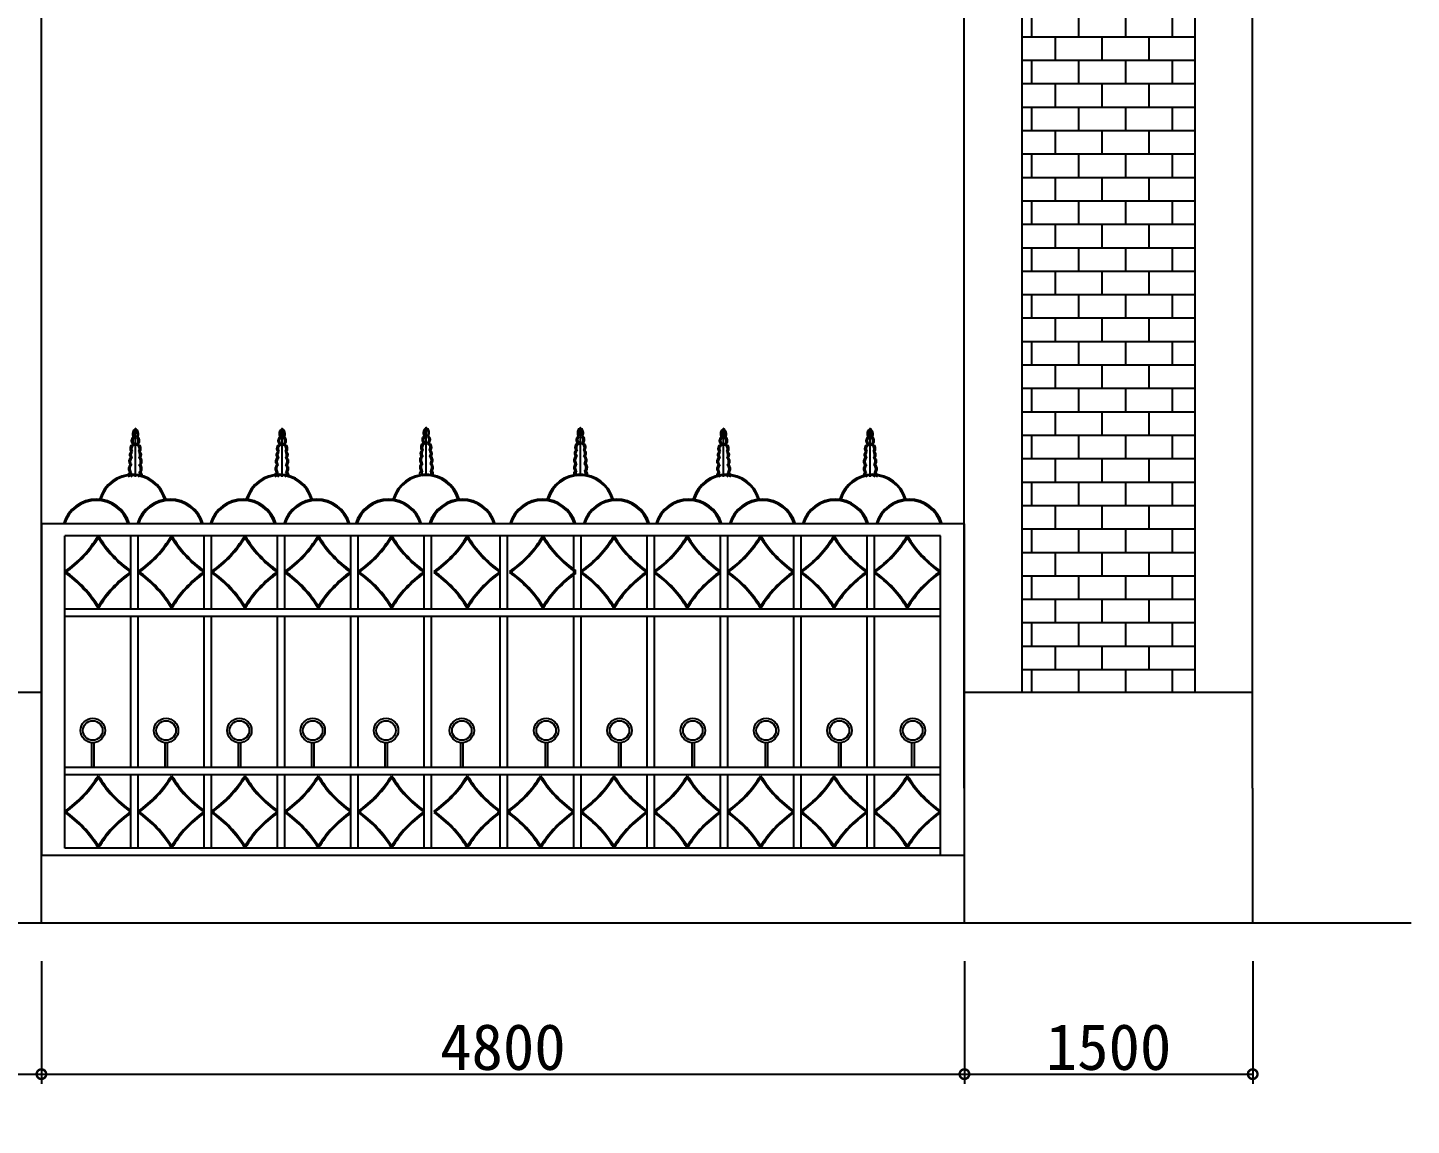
# Model space of a CAD drawing. Extents: x -1337 to 39675, y 27669 to 53445.
# Drawn here: x 32106 to 39303, y 29084 to 34794 of the extents above; entities that cross this region are included whole.
import ezdxf

# ---------------------------------------------------------------- set-up
doc = ezdxf.new("R2010")
doc.units = 0
doc.layers.get('0').update_dxf_attribs({"linetype": 'CONTINUOUS'})
doc.layers.get('DEFPOINTS').update_dxf_attribs({"linetype": 'CONTINUOUS'})
for name, color, linetype in [('LAYER1', 3, 'CONTINUOUS'), ('LAYER2', 4, 'CONTINUOUS'), ('植物', 92, 'CONTINUOUS')]:
    doc.layers.add(name, color=color, linetype=linetype)
doc.styles.get("Standard").update_dxf_attribs({"font": 'SimSun.ttf'})
doc.dimstyles.new('ISO-25', dxfattribs={"dimtxt": 240, "dimasz": 10, "dimexe": 1.25, "dimexo": 0.625, "dimgap": 20, "dimtad": 1, "dimdec": 0, "dimtxsty": 'STANDARD', "dimblk1": 'DOTSMALL', "dimblk2": 'DOTSMALL', "dimsah": 1, "dimcen": 2.5, "dimazin": 3, "dimtfac": 1, "dimtdec": 4, "dimtmove": 0, "dimatfit": 3, "dimtolj": 1, "dimtzin": 0})

# ---------------------------------------------------------------- blocks, each defined once
blk = doc.blocks.new('_DOTSMALL')
at = {"color": 0, "linetype": 'BYBLOCK', "const_width": 0.5}
blk.add_lwpolyline([(-0.0625, 0, 1), (0.0625, 0, 1)], format="xyb", close=True, dxfattribs=at)
blk = doc.blocks.new('*D75')
at = {"color": 0, "linetype": 'BYBLOCK'}
for p, q in [((31122.8, 29938.6), (31122.8, 29300.7)), ((32622.8, 29938.6), (32622.8, 29300.7)), ((31122.8, 29350.7), (32622.8, 29350.7))]:
    blk.add_line(p, q, dxfattribs=at)
at = {"layer": 'DEFPOINTS', "color": 0, "linetype": 'BYBLOCK'}
for p in [(31122.8, 30138.6), (32622.8, 30138.6), (32622.8, 29350.7)]:
    blk.add_point(p, dxfattribs=at)
at = {"color": 0, "linetype": 'BYBLOCK', "xscale": 100, "yscale": 100, "zscale": 100, "rotation": 180}
blk.add_blockref('_DOTSMALL', (31122.8, 29350.7), dxfattribs=at)
at = {"color": 0, "linetype": 'BYBLOCK', "xscale": 100, "yscale": 100, "zscale": 100}
blk.add_blockref('_DOTSMALL', (32622.8, 29350.7), dxfattribs=at)
at = {"color": 0, "linetype": 'BYBLOCK', "insert": (31872.8, 29490.7), "char_height": 240, "attachment_point": 5}
blk.add_mtext('\\A1;1500', dxfattribs=at)
blk = doc.blocks.new('*D76')
at = {"color": 0, "linetype": 'BYBLOCK'}
for p, q in [((32622.8, 29938.6), (32622.8, 29300.7)), ((37424.2, 29938.6), (37424.2, 29300.7)), ((32622.8, 29350.7), (37424.2, 29350.7))]:
    blk.add_line(p, q, dxfattribs=at)
at = {"layer": 'DEFPOINTS', "color": 0, "linetype": 'BYBLOCK'}
for p in [(32622.8, 30138.6), (37424.2, 30138.6), (37424.2, 29350.7)]:
    blk.add_point(p, dxfattribs=at)
at = {"color": 0, "linetype": 'BYBLOCK', "xscale": 100, "yscale": 100, "zscale": 100, "rotation": 180}
blk.add_blockref('_DOTSMALL', (32622.8, 29350.7), dxfattribs=at)
at = {"color": 0, "linetype": 'BYBLOCK', "xscale": 100, "yscale": 100, "zscale": 100}
blk.add_blockref('_DOTSMALL', (37424.2, 29350.7), dxfattribs=at)
at = {"color": 0, "linetype": 'BYBLOCK', "insert": (35023.5, 29490.7), "char_height": 240, "attachment_point": 5}
blk.add_mtext('\\A1;4800', dxfattribs=at)
blk = doc.blocks.new('*D77')
at = {"color": 0, "linetype": 'BYBLOCK'}
for p, q in [((37424.2, 29938.6), (37424.2, 29300.7)), ((38923.8, 29938.6), (38923.8, 29300.7)), ((37424.2, 29350.7), (38923.8, 29350.7))]:
    blk.add_line(p, q, dxfattribs=at)
at = {"layer": 'DEFPOINTS', "color": 0, "linetype": 'BYBLOCK'}
for p in [(37424.2, 30138.6), (38923.8, 30138.6), (38923.8, 29350.7)]:
    blk.add_point(p, dxfattribs=at)
at = {"color": 0, "linetype": 'BYBLOCK', "xscale": 100, "yscale": 100, "zscale": 100, "rotation": 180}
blk.add_blockref('_DOTSMALL', (37424.2, 29350.7), dxfattribs=at)
at = {"color": 0, "linetype": 'BYBLOCK', "xscale": 100, "yscale": 100, "zscale": 100}
blk.add_blockref('_DOTSMALL', (38923.8, 29350.7), dxfattribs=at)
at = {"color": 0, "linetype": 'BYBLOCK', "insert": (38174, 29490.7), "char_height": 240, "attachment_point": 5}
blk.add_mtext('\\A1;1500', dxfattribs=at)
blk = doc.blocks.new('*D80')
at = {"color": 0, "linetype": 'BYBLOCK'}
blk.add_line((28423.6, 41494.4), (32927.1, 47893.7), dxfattribs=at)
at = {"layer": 'DEFPOINTS', "color": 0, "linetype": 'BYBLOCK'}
for p in [(32927.1, 47893.7), (19690.3, 29084.5)]:
    blk.add_point(p, dxfattribs=at)
at = {"color": 0, "linetype": 'BYBLOCK', "xscale": 100, "yscale": 100, "zscale": 100, "rotation": 54.86444207391177}
blk.add_blockref('_DOTSMALL', (32927.1, 47893.7), dxfattribs=at)
at = {"color": 0, "linetype": 'BYBLOCK', "insert": (28606.9, 41998), "char_height": 240, "attachment_point": 5, "rotation": 54.86444}
blk.add_mtext('\\A1;R23000', dxfattribs=at)

msp = doc.modelspace()

# ---------------------------------------------------------------- hatches: boundary and pattern name
h = msp.add_hatch()
h.set_pattern_fill('AR-B816', color=8, scale=0.6, style=0)
h.set_pattern_definition([(180, (40133.6, 0), (0, 121.92), []), (90, (40133.6, 0), (121.92, 121.92), [121.92, -121.92])])
h.paths.add_polyline_path([(37278.3, 37642.7), (38177.9, 37642.7), (38177.9, 31338.6), (37278.3, 31338.6)])
h.paths.add_polyline_path([(37925.5, 34996.9), (37925.5, 36471.5), (37525.5, 36471.5), (37525.5, 34996.9)], flags=16)
h.paths.add_polyline_path([(37875.5, 35246.9), (37875.5, 36221.5), (37575.5, 36221.5), (37575.5, 35246.9)], flags=0)
h.paths.add_polyline_path([(37875.5, 35426.9), (37575.5, 35426.9), (37575.5, 36041.5), (37875.5, 36041.5)], flags=0)
h.paths.add_polyline_path([(37575.5, 36041.5), (37575.5, 36221.5), (37875.5, 36221.5), (37875.5, 36041.5)], flags=0)
h.paths.add_polyline_path([(37575.5, 35246.9), (37575.5, 35426.9), (37875.5, 35426.9), (37875.5, 35246.9)], flags=0)

# ---------------------------------------------------------------- linework, layer by layer
at = {"color": 2}
for p, q in [((32176.9, 30138.6), (32176.9, 38342.4)), ((36976.9, 30838.6), (36976.9, 38342.4)), ((38476.9, 30838.6), (38476.9, 38342.4)), ((36977, 32214.1), (36977, 30488.6)), ((30676.9, 31338.6), (32176.9, 31338.6)), ((36978.3, 31338.6), (38477.9, 31338.6)), ((36978.3, 30138.6), (36978.3, 30838.6)), ((38477.9, 30138.6), (38477.9, 30838.6)), ((36977, 30488.6), (32176.9, 30488.6))]:
    msp.add_line(p, q, dxfattribs=at)
at = {"color": 3}
for p, q in [((36977, 32214.1), (32176.9, 32214.1)), ((32176.9, 32214.1), (32176.9, 30488.6)), ((36854.4, 32150.5), (32299.5, 32150.5)), ((32299.5, 30526.7), (32299.5, 32150.5)), ((32642.8, 31769.1), (32642.8, 32150.5)), ((32680.9, 31769.1), (32680.9, 32150.5)), ((33024.2, 31769.1), (33024.2, 32150.5)), ((33062.4, 31769.1), (33062.4, 32150.5)), ((33405.6, 31769.1), (33405.6, 32150.5)), ((33443.8, 31769.1), (33443.8, 32150.5)), ((33787.1, 31769.1), (33787.1, 32150.5)), ((33825.2, 31769.1), (33825.2, 32150.5)), ((34168.5, 31769.1), (34168.5, 32150.5)), ((34206.6, 31769.1), (34206.6, 32150.5)), ((34562.7, 31769.1), (34562.7, 32150.5)), ((34600.8, 31769.1), (34600.8, 32150.5)), ((34947.2, 31769.1), (34947.2, 32150.5)), ((34985.4, 31769.1), (34985.4, 32150.5)), ((35328.7, 31769.1), (35328.7, 32150.5)), ((35366.8, 31769.1), (35366.8, 32150.5)), ((35710.1, 31769.1), (35710.1, 32150.5)), ((35748.2, 31769.1), (35748.2, 32150.5)), ((36091.5, 31769.1), (36091.5, 32150.5)), ((36129.7, 31769.1), (36129.7, 32150.5)), ((36473, 31769.1), (36473, 32150.5)), ((36511.1, 31769.1), (36511.1, 32150.5)), ((36854.4, 30488.6), (36854.4, 32150.5)), ((36854.4, 31769.1), (32299.5, 31769.1)), ((36854.4, 31731), (32299.5, 31731)), ((32642.8, 30946.3), (32642.8, 31731)), ((32680.9, 30946.3), (32680.9, 31731)), ((33024.2, 30946.3), (33024.2, 31731)), ((33062.4, 30946.3), (33062.4, 31731)), ((33405.6, 30946.3), (33405.6, 31731)), ((33443.8, 30946.3), (33443.8, 31731)), ((33787.1, 30946.3), (33787.1, 31731)), ((33825.2, 30946.3), (33825.2, 31731)), ((34168.5, 30946.3), (34168.5, 31731)), ((34206.6, 30946.3), (34206.6, 31731)), ((34562.7, 30946.3), (34562.7, 31731)), ((34600.8, 30946.3), (34600.8, 31731)), ((34947.2, 30946.3), (34947.2, 31731)), ((34985.4, 30946.3), (34985.4, 31731)), ((35328.7, 30946.3), (35328.7, 31731)), ((35366.8, 30946.3), (35366.8, 31731)), ((35710.1, 30946.3), (35710.1, 31731)), ((35748.2, 30946.3), (35748.2, 31731)), ((36091.5, 30946.3), (36091.5, 31731)), ((36129.7, 30946.3), (36129.7, 31731)), ((36473, 30946.3), (36473, 31731)), ((36511.1, 30946.3), (36511.1, 31731)), ((36854.4, 30946.3), (32299.5, 30946.3)), ((36854.4, 30908.2), (32299.5, 30908.2)), ((32642.8, 30526.7), (32642.8, 30908.2)), ((32680.9, 30526.7), (32680.9, 30908.2)), ((33024.2, 30526.7), (33024.2, 30908.2)), ((33062.4, 30526.7), (33062.4, 30908.2)), ((33405.6, 30526.7), (33405.6, 30908.2)), ((33443.8, 30526.7), (33443.8, 30908.2)), ((33787.1, 30526.7), (33787.1, 30908.2)), ((33825.2, 30526.7), (33825.2, 30908.2)), ((34168.5, 30526.7), (34168.5, 30908.2)), ((34206.6, 30526.7), (34206.6, 30908.2)), ((34562.7, 30526.7), (34562.7, 30908.2)), ((34600.8, 30526.7), (34600.8, 30908.2)), ((34947.2, 30526.7), (34947.2, 30908.2)), ((34985.4, 30526.7), (34985.4, 30908.2)), ((35328.7, 30526.7), (35328.7, 30908.2)), ((35366.8, 30526.7), (35366.8, 30908.2)), ((35710.1, 30526.7), (35710.1, 30908.2)), ((35748.2, 30526.7), (35748.2, 30908.2)), ((36091.5, 30526.7), (36091.5, 30908.2)), ((36129.7, 30526.7), (36129.7, 30908.2)), ((36473, 30526.7), (36473, 30908.2)), ((36511.1, 30526.7), (36511.1, 30908.2)), ((36854.4, 30526.7), (32299.5, 30526.7))]:
    msp.add_line(p, q, dxfattribs=at)
at = {"color": 6}
msp.add_line((-1336.7, 30138.6), (39303.1, 30138.6), dxfattribs=at)
at = {"layer": 'LAYER1'}
for p, q in [((36976.9, 30838.6), (36976.9, 38342.4)), ((36978.3, 30138.6), (38477.9, 30138.6))]:
    msp.add_line(p, q, dxfattribs=at)
at = {"layer": 'LAYER1', "color": 4}
for p, q in [((37278.3, 31338.6), (37278.3, 38342.4)), ((38177.9, 31338.6), (38177.9, 38342.4))]:
    msp.add_line(p, q, dxfattribs=at)
at = {"layer": 'LAYER2', "color": 9, "linetype": 'BYBLOCK'}
for p, q in [((32666.4, 32458.7), (32666.4, 32705.2)), ((33429.2, 32458.7), (33429.2, 32705.2)), ((34178.6, 32465.1), (34178.6, 32711.6)), ((34980.4, 32465.1), (34980.4, 32711.6)), ((35724.7, 32458.7), (35724.7, 32705.2)), ((36487.5, 32458.7), (36487.5, 32705.2)), ((32437.2, 31075), (32437.2, 30946.9)), ((32450, 31075), (32450, 30946.9)), ((32818.7, 31075), (32818.7, 30946.9)), ((32831.4, 31075), (32831.4, 30946.9)), ((33200.1, 31075), (33200.1, 30946.9)), ((33212.8, 31075), (33212.8, 30946.9)), ((33581.5, 31075), (33581.5, 30946.9)), ((33594.2, 31075), (33594.2, 30946.9)), ((33963, 31075), (33963, 30946.9)), ((33975.7, 31075), (33975.7, 30946.9)), ((34357.1, 31075), (34357.1, 30946.9)), ((34369.8, 31075), (34369.8, 30946.9)), ((34796.8, 31075), (34796.8, 30946.9)), ((34809.5, 31075), (34809.5, 30946.9)), ((35178.2, 31075), (35178.2, 30946.9)), ((35190.9, 31075), (35190.9, 30946.9)), ((35559.7, 31075), (35559.7, 30946.9)), ((35572.4, 31075), (35572.4, 30946.9)), ((35941.1, 31075), (35941.1, 30946.9)), ((35953.8, 31075), (35953.8, 30946.9)), ((36322.5, 31075), (36322.5, 30946.9)), ((36335.2, 31075), (36335.2, 30946.9)), ((36703.9, 31075), (36703.9, 30946.9)), ((36716.7, 31075), (36716.7, 30946.9))]:
    msp.add_line(p, q, dxfattribs=at)
for centre, radius in [((32444.2, 31138.4), 63.6), ((32444.2, 31138.4), 50.9), ((32825.6, 31138.4), 63.6), ((32825.6, 31138.4), 50.9), ((33207.1, 31138.4), 63.6), ((33207.1, 31138.4), 50.9), ((33588.5, 31138.4), 63.6), ((33588.5, 31138.4), 50.9), ((33969.9, 31138.4), 63.6), ((33969.9, 31138.4), 50.9), ((34364.1, 31138.4), 63.6), ((34364.1, 31138.4), 50.9), ((34802.6, 31138.4), 63.6), ((34802.6, 31138.4), 50.9), ((35184, 31138.4), 63.6), ((35184, 31138.4), 50.9), ((35565.4, 31138.4), 63.6), ((35565.4, 31138.4), 50.9), ((35946.8, 31138.4), 63.6), ((35946.8, 31138.4), 50.9), ((36328.3, 31138.4), 63.6), ((36328.3, 31138.4), 50.9), ((36709.7, 31138.4), 63.6), ((36709.7, 31138.4), 50.9)]:
    msp.add_circle(centre, radius, dxfattribs=at)
for centre, radius, start, end in [((32681.7, 32680.4), 31.3, 114.33289, 211.73114), ((32690, 32678.3), 35.5, 131.49641, 205.2128), ((32650.8, 32680.4), 31.3, 328.26886, 65.66711), ((32642.5, 32678.3), 35.5, 334.7872, 48.50359), ((33444.5, 32680.4), 31.3, 114.33289, 211.73114), ((33452.8, 32678.3), 35.5, 131.49641, 205.2128), ((33413.7, 32680.4), 31.3, 328.26886, 65.66711), ((33405.3, 32678.3), 35.5, 334.7872, 48.50359), ((34194.2, 32686.7), 31.3, 114.33289, 211.73114), ((34202.5, 32684.7), 35.5, 131.49641, 205.2128), ((34163.3, 32686.7), 31.3, 328.26886, 65.66711), ((34155, 32684.7), 35.5, 334.7872, 48.50359), ((34996, 32686.7), 31.3, 114.33289, 211.73114), ((35004.3, 32684.7), 35.5, 131.49641, 205.2128), ((34965.2, 32686.7), 31.3, 328.26886, 65.66711), ((34956.8, 32684.7), 35.5, 334.7872, 48.50359), ((35740.2, 32680.4), 31.3, 114.33289, 211.73114), ((35748.5, 32678.3), 35.5, 131.49641, 205.2128), ((35709.4, 32680.4), 31.3, 328.26886, 65.66711), ((35701.1, 32678.3), 35.5, 334.7872, 48.50359), ((36503.1, 32680.4), 31.3, 114.33289, 211.73114), ((36511.4, 32678.3), 35.5, 131.49641, 205.2128), ((36472.2, 32680.4), 31.3, 328.26886, 65.66711), ((36463.9, 32678.3), 35.5, 334.7872, 48.50359), ((32660.3, 32605.3), 22.5, 106.61569, 227.6078), ((32667.1, 32645), 22.4, 122.65516, 233.97324), ((32666.6, 32603.1), 21.2, 107.10027, 215.34684), ((32681.8, 32644.3), 30.1, 142.70706, 222.75119), ((32665.9, 32603.1), 21.2, 324.65316, 72.89973), ((32650.7, 32644.3), 30.1, 317.24881, 37.29294), ((32665.4, 32645), 22.4, 306.02676, 57.34484), ((32672.1, 32605.3), 22.5, 312.3922, 73.38431), ((33423.2, 32605.3), 22.5, 106.61569, 227.6078), ((33430, 32645), 22.4, 122.65516, 233.97324), ((33429.4, 32603.1), 21.2, 107.10027, 215.34684), ((33444.6, 32644.3), 30.1, 142.70706, 222.75119), ((33428.8, 32603.1), 21.2, 324.65316, 72.89973), ((33413.5, 32644.3), 30.1, 317.24881, 37.29294), ((33428.2, 32645), 22.4, 306.02676, 57.34484), ((33435, 32605.3), 22.5, 312.3922, 73.38431), ((34172.8, 32611.7), 22.5, 106.61569, 227.6078), ((34179.6, 32651.4), 22.4, 122.65516, 233.97324), ((34179.1, 32609.4), 21.2, 107.10027, 215.34684), ((34194.3, 32650.7), 30.1, 142.70706, 222.75119), ((34178.4, 32609.4), 21.2, 324.65316, 72.89973), ((34163.2, 32650.7), 30.1, 317.24881, 37.29294), ((34177.9, 32651.4), 22.4, 306.02676, 57.34484), ((34184.6, 32611.7), 22.5, 312.3922, 73.38431), ((34974.7, 32611.7), 22.5, 106.61569, 227.6078), ((34981.4, 32651.4), 22.4, 122.65516, 233.97324), ((34980.9, 32609.4), 21.2, 107.10027, 215.34684), ((34996.1, 32650.7), 30.1, 142.70706, 222.75119), ((34980.3, 32609.4), 21.2, 324.65316, 72.89973), ((34965, 32650.7), 30.1, 317.24881, 37.29294), ((34979.7, 32651.4), 22.4, 306.02676, 57.34484), ((34986.5, 32611.7), 22.5, 312.3922, 73.38431), ((35718.9, 32605.3), 22.5, 106.61569, 227.6078), ((35725.7, 32645), 22.4, 122.65516, 233.97324), ((35725.1, 32603.1), 21.2, 107.10027, 215.34684), ((35740.4, 32644.3), 30.1, 142.70706, 222.75119), ((35724.5, 32603.1), 21.2, 324.65316, 72.89973), ((35709.3, 32644.3), 30.1, 317.24881, 37.29294), ((35723.9, 32645), 22.4, 306.02676, 57.34484), ((35730.7, 32605.3), 22.5, 312.3922, 73.38431), ((36481.8, 32605.3), 22.5, 106.61569, 227.6078), ((36488.5, 32645), 22.4, 122.65516, 233.97324), ((36488, 32603.1), 21.2, 107.10027, 215.34684), ((36503.2, 32644.3), 30.1, 142.70706, 222.75119), ((36487.3, 32603.1), 21.2, 324.65316, 72.89973), ((36472.1, 32644.3), 30.1, 317.24881, 37.29294), ((36486.8, 32645), 22.4, 306.02676, 57.34484), ((36493.5, 32605.3), 22.5, 312.3922, 73.38431), ((32656.7, 32538.2), 24.3, 124.39892, 225.63082), ((32653.4, 32572.8), 17.9, 117.19569, 234.62766), ((32665, 32537.9), 25.7, 129.41559, 223.07336), ((32666.5, 32572.7), 23.7, 132.32729, 219.0316), ((32649.6, 32591), 0.376, 215.34684, 324.65316), ((32666, 32572.7), 23.7, 320.9684, 47.67271), ((32682.9, 32591), 0.376, 215.34684, 324.65316), ((32667.5, 32537.9), 25.7, 316.92664, 50.58441), ((32679.1, 32572.8), 17.9, 305.37234, 62.80431), ((32675.8, 32538.2), 24.3, 314.36918, 55.60108), ((33419.6, 32538.2), 24.3, 124.39892, 225.63082), ((33416.2, 32572.8), 17.9, 117.19569, 234.62766), ((33427.8, 32537.9), 25.7, 129.41559, 223.07336), ((33429.3, 32572.7), 23.7, 132.32729, 219.0316), ((33412.4, 32591), 0.376, 215.34684, 324.65316), ((33428.8, 32572.7), 23.7, 320.9684, 47.67271), ((33445.7, 32591), 0.376, 215.34684, 324.65316), ((33430.3, 32537.9), 25.7, 316.92664, 50.58441), ((33441.9, 32572.8), 17.9, 305.37234, 62.80431), ((33438.6, 32538.2), 24.3, 314.36918, 55.60108), ((34169.2, 32544.6), 24.3, 124.39892, 225.63082), ((34165.9, 32579.2), 17.9, 117.19569, 234.62766), ((34177.5, 32544.2), 25.7, 129.41559, 223.07336), ((34179, 32579), 23.7, 132.32729, 219.0316), ((34162.1, 32597.4), 0.376, 215.34684, 324.65316), ((34178.5, 32579), 23.7, 320.9684, 47.67271), ((34195.4, 32597.4), 0.376, 215.34684, 324.65316), ((34180, 32544.2), 25.7, 316.92664, 50.58441), ((34191.6, 32579.2), 17.9, 305.37234, 62.80431), ((34188.3, 32544.6), 24.3, 314.36918, 55.60108), ((34971.1, 32544.6), 24.3, 124.39892, 225.63082), ((34967.7, 32579.2), 17.9, 117.19569, 234.62766), ((34979.3, 32544.2), 25.7, 129.41559, 223.07336), ((34980.8, 32579), 23.7, 132.32729, 219.0316), ((34963.9, 32597.4), 0.376, 215.34684, 324.65316), ((34980.3, 32579), 23.7, 320.9684, 47.67271), ((34997.2, 32597.4), 0.376, 215.34684, 324.65316), ((34981.8, 32544.2), 25.7, 316.92664, 50.58441), ((34993.4, 32579.2), 17.9, 305.37234, 62.80431), ((34990.1, 32544.6), 24.3, 314.36918, 55.60108), ((35715.3, 32538.2), 24.3, 124.39892, 225.63082), ((35711.9, 32572.8), 17.9, 117.19569, 234.62766), ((35723.6, 32537.9), 25.7, 129.41559, 223.07336), ((35725.1, 32572.7), 23.7, 132.32729, 219.0316), ((35708.2, 32591), 0.376, 215.34684, 324.65316), ((35724.6, 32572.7), 23.7, 320.9684, 47.67271), ((35741.5, 32591), 0.376, 215.34684, 324.65316), ((35726.1, 32537.9), 25.7, 316.92664, 50.58441), ((35737.7, 32572.8), 17.9, 305.37234, 62.80431), ((35734.3, 32538.2), 24.3, 314.36918, 55.60108), ((36478.1, 32538.2), 24.3, 124.39892, 225.63082), ((36474.8, 32572.8), 17.9, 117.19569, 234.62766), ((36486.4, 32537.9), 25.7, 129.41559, 223.07336), ((36487.9, 32572.7), 23.7, 132.32729, 219.0316), ((36471, 32591), 0.376, 215.34684, 324.65316), ((36487.4, 32572.7), 23.7, 320.9684, 47.67271), ((36504.3, 32591), 0.376, 215.34684, 324.65316), ((36488.9, 32537.9), 25.7, 316.92664, 50.58441), ((36500.5, 32572.8), 17.9, 305.37234, 62.80431), ((36497.2, 32538.2), 24.3, 314.36918, 55.60108), ((32651.8, 32292.6), 178.9, 16.34318, 163.65682), ((32651.8, 32292.6), 172.5, 16.34318, 163.65682), ((32647.3, 32467.9), 18, 123.95561, 218.31885), ((32654.1, 32500.1), 24.3, 124.39892, 225.63082), ((32662.4, 32499.8), 25.7, 129.41559, 223.07336), ((32656.5, 32471.5), 16.6, 139.93267, 236.46448), ((32673.5, 32471.5), 16.6, 303.53552, 40.06733), ((32667.5, 32499.8), 25.7, 316.92664, 50.58441), ((32675.8, 32500.1), 24.3, 314.36918, 55.60108), ((32682.6, 32467.9), 18, 321.68115, 56.04439), ((33414.6, 32292.6), 178.9, 16.34318, 163.65682), ((33414.6, 32292.6), 172.5, 16.34318, 163.65682), ((33410.2, 32467.9), 18, 123.95561, 218.31885), ((33417, 32500.1), 24.3, 124.39892, 225.63082), ((33425.2, 32499.8), 25.7, 129.41559, 223.07336), ((33419.3, 32471.5), 16.6, 139.93267, 236.46448), ((33436.3, 32471.5), 16.6, 303.53552, 40.06733), ((33430.3, 32499.8), 25.7, 316.92664, 50.58441), ((33438.6, 32500.1), 24.3, 314.36918, 55.60108), ((33445.5, 32467.9), 18, 321.68115, 56.04439), ((34177.9, 32292.6), 178.9, 16.34318, 163.65682), ((34177.9, 32292.6), 172.5, 16.34318, 163.65682), ((34162.3, 32474.3), 18, 123.95561, 218.31885), ((34169.2, 32506.5), 24.3, 124.39892, 225.63082), ((34177.5, 32506.1), 25.7, 129.41559, 223.07336), ((34171.5, 32477.8), 16.6, 139.93267, 236.46448), ((34188.5, 32477.8), 16.6, 303.53552, 40.06733), ((34182.6, 32506.1), 25.7, 316.92664, 50.58441), ((34190.8, 32506.5), 24.3, 314.36918, 55.60108), ((34197.7, 32474.3), 18, 321.68115, 56.04439), ((34979.7, 32292.6), 178.9, 16.34318, 163.65682), ((34979.7, 32292.6), 172.5, 16.34318, 163.65682), ((34964.2, 32474.3), 18, 123.95561, 218.31885), ((34971.1, 32506.5), 24.3, 124.39892, 225.63082), ((34979.3, 32506.1), 25.7, 129.41559, 223.07336), ((34973.3, 32477.8), 16.6, 139.93267, 236.46448), ((34990.3, 32477.8), 16.6, 303.53552, 40.06733), ((34984.4, 32506.1), 25.7, 316.92664, 50.58441), ((34992.7, 32506.5), 24.3, 314.36918, 55.60108), ((34999.5, 32474.3), 18, 321.68115, 56.04439), ((35739.3, 32292.6), 178.9, 16.34318, 163.65682), ((35739.3, 32292.6), 172.5, 16.34318, 163.65682), ((35708.4, 32467.9), 18, 123.95561, 218.31885), ((35715.3, 32500.1), 24.3, 124.39892, 225.63082), ((35723.6, 32499.8), 25.7, 129.41559, 223.07336), ((35717.6, 32471.5), 16.6, 139.93267, 236.46448), ((35734.6, 32471.5), 16.6, 303.53552, 40.06733), ((35728.7, 32499.8), 25.7, 316.92664, 50.58441), ((35736.9, 32500.1), 24.3, 314.36918, 55.60108), ((35743.7, 32467.9), 18, 321.68115, 56.04439), ((36502.1, 32292.6), 178.9, 16.34318, 163.65682), ((36502.1, 32292.6), 172.5, 16.34318, 163.65682), ((36471.3, 32467.9), 18, 123.95561, 218.31885), ((36478.1, 32500.1), 24.3, 124.39892, 225.63082), ((36486.4, 32499.8), 25.7, 129.41559, 223.07336), ((36480.4, 32471.5), 16.6, 139.93267, 236.46448), ((36497.4, 32471.5), 16.6, 303.53552, 40.06733), ((36491.5, 32499.8), 25.7, 316.92664, 50.58441), ((36499.8, 32500.1), 24.3, 314.36918, 55.60108), ((36506.6, 32467.9), 18, 321.68115, 56.04439), ((32463.3, 32162.7), 178.9, 16.34318, 163.65682), ((32463.3, 32162.7), 172.5, 16.34318, 163.65682), ((32846.8, 32162.7), 178.9, 16.34318, 163.65682), ((32846.8, 32162.7), 172.5, 16.34318, 163.65682), ((33226.1, 32162.7), 178.9, 16.34318, 163.65682), ((33226.1, 32162.7), 172.5, 16.34318, 163.65682), ((33609.6, 32162.7), 178.9, 16.34318, 163.65682), ((33609.6, 32162.7), 172.5, 16.34318, 163.65682), ((33982.9, 32162.7), 178.9, 16.34318, 163.65682), ((33982.9, 32162.7), 172.5, 16.34318, 163.65682), ((34366.4, 32162.7), 178.9, 16.34318, 163.65682), ((34366.4, 32162.7), 172.5, 16.34318, 163.65682), ((34784.7, 32162.7), 178.9, 16.34318, 163.65682), ((34784.7, 32162.7), 172.5, 16.34318, 163.65682), ((35168.2, 32162.7), 178.9, 16.34318, 163.65682), ((35168.2, 32162.7), 172.5, 16.34318, 163.65682), ((35544.3, 32162.7), 178.9, 16.34318, 163.65682), ((35544.3, 32162.7), 172.5, 16.34318, 163.65682), ((35927.8, 32162.7), 178.9, 16.34318, 163.65682), ((35927.8, 32162.7), 172.5, 16.34318, 163.65682), ((36307.1, 32162.7), 178.9, 16.34318, 163.65682), ((36307.1, 32162.7), 172.5, 16.34318, 163.65682), ((36690.6, 32162.7), 178.9, 16.34318, 163.65682), ((36690.6, 32162.7), 172.5, 16.34318, 163.65682), ((31936.7, 32477.2), 626.8, 305.37255, 328.58237), ((31936.7, 32477.2), 633.1, 304.96515, 328.58237), ((33008.8, 32477.2), 633.1, 211.41763, 234.686), ((33008.8, 32477.2), 626.8, 211.41763, 234.27326), ((32318.1, 32477.2), 626.8, 305.37255, 328.58237), ((32318.1, 32477.2), 633.1, 304.96515, 328.58237), ((33390.2, 32477.2), 633.1, 211.41763, 234.686), ((33390.2, 32477.2), 626.8, 211.41763, 234.27326), ((32699.5, 32477.2), 626.8, 305.37255, 328.58237), ((32699.5, 32477.2), 633.1, 304.96515, 328.58237), ((33771.6, 32477.2), 633.1, 211.41763, 234.686), ((33771.6, 32477.2), 626.8, 211.41763, 234.27326), ((33081, 32477.2), 626.8, 305.37255, 328.58237), ((33081, 32477.2), 633.1, 304.96515, 328.58237), ((34153.1, 32477.2), 633.1, 211.41763, 234.686), ((34153.1, 32477.2), 626.8, 211.41763, 234.27326), ((33462.4, 32477.2), 626.8, 305.37255, 328.58237), ((33462.4, 32477.2), 633.1, 304.96515, 328.58237), ((34534.5, 32477.2), 633.1, 211.41763, 234.686), ((34534.5, 32477.2), 626.8, 211.41763, 234.27326), ((33856.6, 32477.2), 626.8, 305.37255, 328.58237), ((33856.6, 32477.2), 633.1, 304.96515, 328.58237), ((34928.6, 32477.2), 633.1, 211.41763, 234.686), ((34928.6, 32477.2), 626.8, 211.41763, 234.27326), ((34250.7, 32477.2), 626.8, 305.37255, 328.58237), ((34250.7, 32477.2), 633.1, 304.96515, 328.58237), ((35322.8, 32477.2), 633.1, 211.41763, 234.686), ((35322.8, 32477.2), 626.8, 211.41763, 234.27326), ((34619.4, 32477.2), 626.8, 305.72674, 328.58237), ((34619.4, 32477.2), 633.1, 305.314, 328.58237), ((35691.5, 32477.2), 633.1, 211.41763, 235.03485), ((35691.5, 32477.2), 626.8, 211.41763, 234.62745), ((35000.8, 32477.2), 626.8, 305.72674, 328.58237), ((35000.8, 32477.2), 633.1, 305.314, 328.58237), ((36072.9, 32477.2), 633.1, 211.41763, 235.03485), ((36072.9, 32477.2), 626.8, 211.41763, 234.62745), ((35382.3, 32477.2), 626.8, 305.72674, 328.58237), ((35382.3, 32477.2), 633.1, 305.314, 328.58237), ((36454.4, 32477.2), 633.1, 211.41763, 235.03485), ((36454.4, 32477.2), 626.8, 211.41763, 234.62745), ((35763.7, 32477.2), 626.8, 305.72674, 328.58237), ((35763.7, 32477.2), 633.1, 305.314, 328.58237), ((36835.8, 32477.2), 633.1, 211.41763, 235.03485), ((36835.8, 32477.2), 626.8, 211.41763, 234.62745), ((36145.1, 32477.2), 626.8, 305.72674, 328.58237), ((36145.1, 32477.2), 633.1, 305.314, 328.58237), ((37217.2, 32477.2), 633.1, 211.41763, 235.03485), ((37217.2, 32477.2), 626.8, 211.41763, 234.62745), ((31936.7, 31448.3), 633.1, 31.41763, 55.03485), ((31936.7, 31448.3), 626.8, 31.41763, 54.62745), ((33008.8, 31448.3), 633.1, 125.314, 148.58237), ((32318.1, 31448.3), 633.1, 31.41763, 55.03485), ((32318.1, 31448.3), 626.8, 31.41763, 54.62745), ((33390.2, 31448.3), 633.1, 125.314, 148.58237), ((32699.5, 31448.3), 633.1, 31.41763, 55.03485), ((32699.5, 31448.3), 626.8, 31.41763, 54.62745), ((33771.6, 31448.3), 633.1, 125.314, 148.58237), ((33081, 31448.3), 633.1, 31.41763, 55.03485), ((33081, 31448.3), 626.8, 31.41763, 54.62745), ((34153.1, 31448.3), 633.1, 125.314, 148.58237), ((33462.4, 31448.3), 633.1, 31.41763, 55.03485), ((33462.4, 31448.3), 626.8, 31.41763, 54.62745), ((34534.5, 31448.3), 633.1, 125.314, 148.58237), ((33856.6, 31448.3), 633.1, 31.41763, 55.03485), ((33856.6, 31448.3), 626.8, 31.41763, 54.62745), ((34928.6, 31448.3), 633.1, 125.314, 148.58237), ((34250.7, 31448.3), 633.1, 31.41763, 55.03485), ((34250.7, 31448.3), 626.8, 31.41763, 54.62745), ((35322.8, 31448.3), 633.1, 125.314, 148.58237), ((34619.4, 31448.3), 633.1, 31.41763, 54.686), ((35691.5, 31448.3), 633.1, 124.96515, 148.58237), ((35691.5, 31448.3), 626.8, 125.37255, 148.58237), ((35000.8, 31448.3), 633.1, 31.41763, 54.686), ((36072.9, 31448.3), 633.1, 124.96515, 148.58237), ((36072.9, 31448.3), 626.8, 125.37255, 148.58237), ((35382.3, 31448.3), 633.1, 31.41763, 54.686), ((36454.4, 31448.3), 633.1, 124.96515, 148.58237), ((36454.4, 31448.3), 626.8, 125.37255, 148.58237), ((35763.7, 31448.3), 633.1, 31.41763, 54.686), ((36835.8, 31448.3), 633.1, 124.96515, 148.58237), ((36835.8, 31448.3), 626.8, 125.37255, 148.58237), ((36145.1, 31448.3), 633.1, 31.41763, 54.686), ((37217.2, 31448.3), 633.1, 124.96515, 148.58237), ((37217.2, 31448.3), 626.8, 125.37255, 148.58237), ((33008.8, 31448.3), 626.8, 125.72674, 148.58237), ((33390.2, 31448.3), 626.8, 125.72674, 148.58237), ((33771.6, 31448.3), 626.8, 125.72674, 148.58237), ((34153.1, 31448.3), 626.8, 125.72674, 148.58237), ((34534.5, 31448.3), 626.8, 125.72674, 148.58237), ((34928.6, 31448.3), 626.8, 125.72674, 148.58237), ((35322.8, 31448.3), 626.8, 125.72674, 148.58237), ((34619.4, 31448.3), 626.8, 31.41763, 54.27326), ((35000.8, 31448.3), 626.8, 31.41763, 54.27326), ((35382.3, 31448.3), 626.8, 31.41763, 54.27326), ((35763.7, 31448.3), 626.8, 31.41763, 54.27326), ((36145.1, 31448.3), 626.8, 31.41763, 54.27326), ((31936.7, 31229.8), 626.8, 305.37255, 328.58237), ((31936.7, 31229.8), 633.1, 304.96515, 328.58237), ((33008.8, 31229.8), 633.1, 211.41763, 234.686), ((33008.8, 31229.8), 626.8, 211.41763, 234.27326), ((32318.1, 31229.8), 626.8, 305.37255, 328.58237), ((32318.1, 31229.8), 633.1, 304.96515, 328.58237), ((33390.2, 31229.8), 633.1, 211.41763, 234.686), ((33390.2, 31229.8), 626.8, 211.41763, 234.27326), ((32699.5, 31229.8), 626.8, 305.37255, 328.58237), ((32699.5, 31229.8), 633.1, 304.96515, 328.58237), ((33771.6, 31229.8), 633.1, 211.41763, 234.686), ((33771.6, 31229.8), 626.8, 211.41763, 234.27326), ((33081, 31229.8), 626.8, 305.37255, 328.58237), ((33081, 31229.8), 633.1, 304.96515, 328.58237), ((34153.1, 31229.8), 633.1, 211.41763, 234.686), ((34153.1, 31229.8), 626.8, 211.41763, 234.27326), ((33462.4, 31229.8), 626.8, 305.37255, 328.58237), ((33462.4, 31229.8), 633.1, 304.96515, 328.58237), ((34534.5, 31229.8), 633.1, 211.41763, 234.686), ((34534.5, 31229.8), 626.8, 211.41763, 234.27326), ((33856.6, 31229.8), 626.8, 305.37255, 328.58237), ((33856.6, 31229.8), 633.1, 304.96515, 328.58237), ((34928.6, 31229.8), 633.1, 211.41763, 234.686), ((34928.6, 31229.8), 626.8, 211.41763, 234.27326), ((34238, 31229.8), 626.8, 305.72674, 328.58237), ((34238, 31229.8), 633.1, 305.314, 328.58237), ((35310.1, 31229.8), 633.1, 211.41763, 235.03485), ((35310.1, 31229.8), 626.8, 211.41763, 234.62745), ((34619.4, 31229.8), 626.8, 305.72674, 328.58237), ((34619.4, 31229.8), 633.1, 305.314, 328.58237), ((35691.5, 31229.8), 633.1, 211.41763, 235.03485), ((35691.5, 31229.8), 626.8, 211.41763, 234.62745), ((35000.8, 31229.8), 626.8, 305.72674, 328.58237), ((35000.8, 31229.8), 633.1, 305.314, 328.58237), ((36072.9, 31229.8), 633.1, 211.41763, 235.03485), ((36072.9, 31229.8), 626.8, 211.41763, 234.62745), ((35382.3, 31229.8), 626.8, 305.72674, 328.58237), ((35382.3, 31229.8), 633.1, 305.314, 328.58237), ((36454.4, 31229.8), 633.1, 211.41763, 235.03485), ((36454.4, 31229.8), 626.8, 211.41763, 234.62745), ((35763.7, 31229.8), 626.8, 305.72674, 328.58237), ((35763.7, 31229.8), 633.1, 305.314, 328.58237), ((36835.8, 31229.8), 633.1, 211.41763, 235.03485), ((36835.8, 31229.8), 626.8, 211.41763, 234.62745), ((36145.1, 31229.8), 626.8, 305.72674, 328.58237), ((36145.1, 31229.8), 633.1, 305.314, 328.58237), ((37217.2, 31229.8), 633.1, 211.41763, 235.03485), ((37217.2, 31229.8), 626.8, 211.41763, 234.62745), ((31936.7, 30200.9), 633.1, 31.41763, 55.03485), ((31936.7, 30200.9), 626.8, 31.41763, 54.62745), ((33008.8, 30200.9), 633.1, 125.314, 148.58237), ((33008.8, 30200.9), 626.8, 125.72674, 148.58237), ((32318.1, 30200.9), 633.1, 31.41763, 55.03485), ((32318.1, 30200.9), 626.8, 31.41763, 54.62745), ((33390.2, 30200.9), 633.1, 125.314, 148.58237), ((33390.2, 30200.9), 626.8, 125.72674, 148.58237), ((32699.5, 30200.9), 633.1, 31.41763, 55.03485), ((32699.5, 30200.9), 626.8, 31.41763, 54.62745), ((33771.6, 30200.9), 633.1, 125.314, 148.58237), ((33771.6, 30200.9), 626.8, 125.72674, 148.58237), ((33081, 30200.9), 633.1, 31.41763, 55.03485), ((33081, 30200.9), 626.8, 31.41763, 54.62745), ((34153.1, 30200.9), 633.1, 125.314, 148.58237), ((34153.1, 30200.9), 626.8, 125.72674, 148.58237), ((33462.4, 30200.9), 633.1, 31.41763, 55.03485), ((33462.4, 30200.9), 626.8, 31.41763, 54.62745), ((34534.5, 30200.9), 633.1, 125.314, 148.58237), ((34534.5, 30200.9), 626.8, 125.72674, 148.58237), ((33856.6, 30200.9), 633.1, 31.41763, 55.03485), ((33856.6, 30200.9), 626.8, 31.41763, 54.62745), ((34928.6, 30200.9), 633.1, 125.314, 148.58237), ((34928.6, 30200.9), 626.8, 125.72674, 148.58237), ((34238, 30200.9), 633.1, 31.41763, 54.686), ((34238, 30200.9), 626.8, 31.41763, 54.27326), ((35310.1, 30200.9), 633.1, 124.96515, 148.58237), ((35310.1, 30200.9), 626.8, 125.37255, 148.58237), ((34619.4, 30200.9), 633.1, 31.41763, 54.686), ((34619.4, 30200.9), 626.8, 31.41763, 54.27326), ((35691.5, 30200.9), 633.1, 124.96515, 148.58237), ((35691.5, 30200.9), 626.8, 125.37255, 148.58237), ((35000.8, 30200.9), 633.1, 31.41763, 54.686), ((35000.8, 30200.9), 626.8, 31.41763, 54.27326), ((36072.9, 30200.9), 633.1, 124.96515, 148.58237), ((36072.9, 30200.9), 626.8, 125.37255, 148.58237), ((35382.3, 30200.9), 633.1, 31.41763, 54.686), ((35382.3, 30200.9), 626.8, 31.41763, 54.27326), ((36454.4, 30200.9), 633.1, 124.96515, 148.58237), ((36454.4, 30200.9), 626.8, 125.37255, 148.58237), ((35763.7, 30200.9), 633.1, 31.41763, 54.686), ((35763.7, 30200.9), 626.8, 31.41763, 54.27326), ((36835.8, 30200.9), 633.1, 124.96515, 148.58237), ((36835.8, 30200.9), 626.8, 125.37255, 148.58237), ((36145.1, 30200.9), 633.1, 31.41763, 54.686), ((36145.1, 30200.9), 626.8, 31.41763, 54.27326), ((37217.2, 30200.9), 633.1, 124.96515, 148.58237), ((37217.2, 30200.9), 626.8, 125.37255, 148.58237)]:
    msp.add_arc(centre, radius, start, end, dxfattribs=at)

# ---------------------------------------------------------------- dimensions: what is measured, and where the dimension line sits
at = {"layer": '植物'}
dim = msp.add_radius_dim(center=(19690.3, 29084.5), mpoint=(32927.1, 47893.7), dimstyle='ISO-25', override={"dimasz": 100, "dimexe": 50, "dimexo": 200}, dxfattribs=at)
dim.commit()
dim.dimension.update_dxf_attribs({"geometry": '*D80', "text_midpoint": (28721.4, 41917.4), "dimtype": 164})
for base, p1, p2, picture, middle in [((32176.9, 29350.7), (30676.9, 30138.6), (32176.9, 30138.6), '*D75', (31426.9, 29490.7)), ((38477.9, 29350.7), (36978.3, 30138.6), (38477.9, 30138.6), '*D77', (37728.1, 29490.7))]:
    dim = msp.add_linear_dim(base=base, p1=p1, p2=p2, dimstyle='ISO-25', override={"dimasz": 100, "dimexe": 50, "dimexo": 200}, dxfattribs=at)
    dim.commit()
    dim.dimension.update_dxf_attribs({"geometry": picture, "text_midpoint": middle, "insert": (-445.9, 0)})
dim = msp.add_linear_dim(base=(36978.3, 29350.7), p1=(32176.9, 30138.6), p2=(36978.3, 30138.6), text='4800', dimstyle='ISO-25', override={"dimasz": 100, "dimexe": 50, "dimexo": 200}, dxfattribs=at)
dim.commit()
dim.dimension.update_dxf_attribs({"geometry": '*D76', "text_midpoint": (34577.6, 29490.7), "insert": (-445.9, 0)})

doc.saveas('drawing.dxf')
